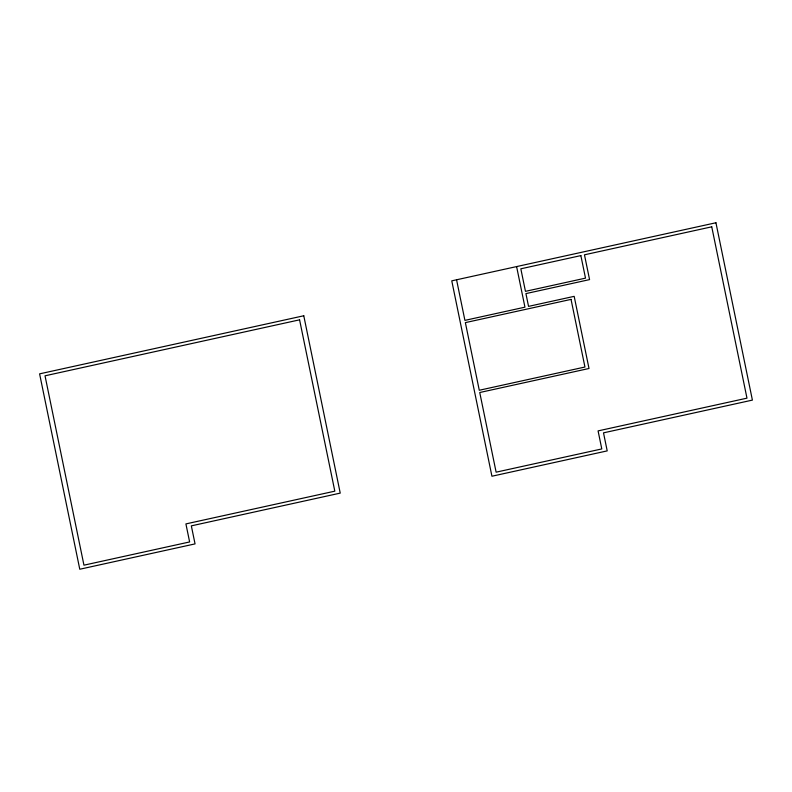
<?xml version="1.0" encoding="UTF-8"?>
<svg xmlns="http://www.w3.org/2000/svg" width="792" height="792" viewBox="0 0 792 792"><rect width="100%" height="100%" fill="white"/><g stroke="black" fill="none" stroke-linecap="round" stroke-linejoin="round"><path stroke-width="1.19" d="M516.602 266.587L524.947 307.167L464.914 320.374L456.568 279.794M715.938 222.76L451.767 280.843L491.931 476.23L607.207 450.886L603.504 432.848L752.4 400.108L715.938 222.76M303.772 315.77L39.6 373.854L79.774 569.24L195.05 543.896L191.337 525.858L340.233 493.119L303.772 315.77M580.863 255.598L520.829 268.805L525.462 291.347L585.506 278.14L580.863 255.598M711.751 226.819L584.466 254.806L589.565 279.606L525.928 293.604L528.551 306.375L574.18 296.347L589.01 368.488L479.744 392.515L496.119 472.171L601.791 448.935L598.079 430.897L746.975 398.158L711.751 226.819M299.584 319.829L45.025 375.804L83.952 565.181L189.625 541.946L185.912 523.908L334.818 491.169L299.584 319.829M571.042 299.386L465.369 322.621L479.279 390.258L584.951 367.023L571.042 299.386"/></g></svg>
